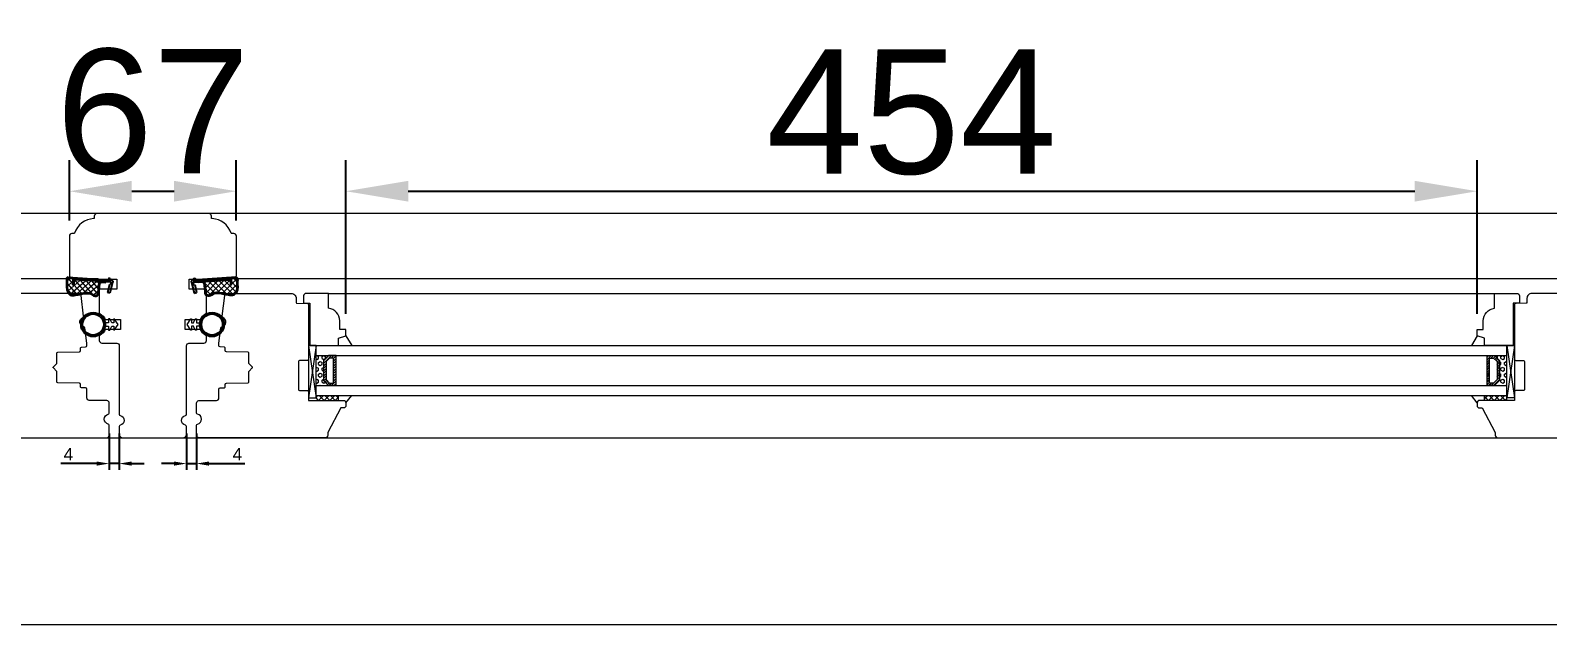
# Model space of a CAD drawing. Header units: millimetres. Extents: x 0 to 182016, y 11 to 3710.
# Drawn here: x 26051 to 26660, y 990 to 1228 of the extents above; entities that cross this region are included whole.
import ezdxf

# ---------------------------------------------------------------- set-up
doc = ezdxf.new("R2010")
doc.units = ezdxf.units.MM
for name, color, linetype, lineweight in [('Matmenys', 10, 'Continuous', 20), ('OTHER', 251, 'Continuous', 13), ('Stakta', 7, 'Continuous', 25), ('Testinės profilio linijos', 7, 'Continuous', 5)]:
    doc.layers.add(name, color=color, linetype=linetype, lineweight=lineweight)
doc.styles.get("Standard").update_dxf_attribs({"font": 'arial.ttf'})
doc.dimstyles.new('2', dxfattribs={"dimscale": 2, "dimtxt": 2.5, "dimasz": 2.5, "dimexe": 1.25, "dimexo": 0.625, "dimtad": 1, "dimtxsty": 'Standard', "dimcen": 2.5, "dimadec": 0, "dimazin": 0, "dimtfac": 1, "dimtmove": 0, "dimatfit": 3, "dimfxl": 1, "dimarcsym": 0})
doc.dimstyles.new('Padidinti matmenys', dxfattribs={"dimscale": 10, "dimtxt": 5, "dimasz": 2.5, "dimexe": 1.25, "dimexo": 0.625, "dimtad": 1, "dimdec": 1, "dimtxsty": 'Standard', "dimcen": 2.5, "dimadec": 0, "dimazin": 0, "dimtfac": 1, "dimtdec": 1, "dimtmove": 0, "dimatfit": 3, "dimfxl": 1, "dimarcsym": 0})

# ---------------------------------------------------------------- blocks, each defined once
blk = doc.blocks.new('*D1396')
at = {"layer": 'Defpoints', "color": 0, "transparency": 16777216}
for p in [(26113.5, 1067.84), (26117.5, 1067.84), (26113.5, 1054.47)]:
    blk.add_point(p, dxfattribs=at)
at = {"layer": 'Matmenys', "color": 0, "lineweight": -2, "transparency": 16777216}
for p, q in [((26113.5, 1066.59), (26113.5, 1051.97)), ((26117.5, 1066.59), (26117.5, 1051.97)), ((26108.5, 1054.47), (26103.5, 1054.47)), ((26113.5, 1054.47), (26117.5, 1054.47)), ((26122.5, 1054.47), (26136.9, 1054.47))]:
    blk.add_line(p, q, dxfattribs=at)
at = {"layer": 'Matmenys', "color": 0, "transparency": 16777216}
for points in [[(26108.5, 1055.31), (26108.5, 1053.64), (26113.5, 1054.47)], [(26122.5, 1055.31), (26122.5, 1053.64), (26117.5, 1054.47)]]:
    blk.add_solid(points, dxfattribs=at)
at = {"layer": 'Matmenys', "color": 0, "transparency": 16777216, "insert": (26133.92, 1058.22), "char_height": 5, "attachment_point": 5}
blk.add_mtext('4', dxfattribs=at)
blk = doc.blocks.new('*D1397')
at = {"layer": 'Defpoints', "color": 0, "transparency": 16777216}
for p in [(26082.5, 1067.84), (26086.5, 1067.84), (26086.5, 1054.47)]:
    blk.add_point(p, dxfattribs=at)
at = {"layer": 'Matmenys', "color": 0, "lineweight": -2, "transparency": 16777216}
for p, q in [((26082.5, 1066.59), (26082.5, 1051.97)), ((26086.5, 1066.59), (26086.5, 1051.97)), ((26077.5, 1054.47), (26063.1, 1054.47)), ((26086.5, 1054.47), (26082.5, 1054.47)), ((26091.5, 1054.47), (26096.5, 1054.47))]:
    blk.add_line(p, q, dxfattribs=at)
at = {"layer": 'Matmenys', "color": 0, "transparency": 16777216}
for points in [[(26077.5, 1055.31), (26077.5, 1053.64), (26082.5, 1054.47)], [(26091.5, 1055.31), (26091.5, 1053.64), (26086.5, 1054.47)]]:
    blk.add_solid(points, dxfattribs=at)
at = {"layer": 'Matmenys', "color": 0, "transparency": 16777216, "insert": (26066.08, 1058.22), "char_height": 5, "attachment_point": 5}
blk.add_mtext('4', dxfattribs=at)
blk = doc.blocks.new('*D1388')
at = {"color": 0, "lineweight": -2, "transparency": 16777216}
for p, q in [((26177.5, 1114.56), (26177.5, 1176.3)), ((26631.49, 1114.56), (26631.49, 1176.3)), ((26202.5, 1163.8), (26606.49, 1163.8))]:
    blk.add_line(p, q, dxfattribs=at)
at = {"color": 0, "transparency": 16777216}
for points in [[(26202.5, 1167.97), (26202.5, 1159.64), (26177.5, 1163.8)], [(26606.49, 1167.97), (26606.49, 1159.64), (26631.49, 1163.8)]]:
    blk.add_solid(points, dxfattribs=at)
at = {"layer": 'Defpoints', "color": 0, "transparency": 16777216}
for p in [(26631.49, 1163.8), (26177.5, 1108.31), (26631.49, 1108.31)]:
    blk.add_point(p, dxfattribs=at)
at = {"color": 0, "lineweight": 5, "transparency": 16777216, "insert": (26404.5, 1195.48), "char_height": 50, "attachment_point": 5}
blk.add_mtext('454', dxfattribs=at)
blk = doc.blocks.new('*D1990')
at = {"color": 0, "lineweight": -2, "transparency": 16777216}
for p, q in [((26066.5, 1152.05), (26066.5, 1176.3)), ((26133.5, 1152.05), (26133.5, 1176.3)), ((26091.5, 1163.8), (26108.5, 1163.8))]:
    blk.add_line(p, q, dxfattribs=at)
at = {"color": 0, "transparency": 16777216}
for points in [[(26091.5, 1167.97), (26091.5, 1159.64), (26066.5, 1163.8)], [(26108.5, 1167.97), (26108.5, 1159.64), (26133.5, 1163.8)]]:
    blk.add_solid(points, dxfattribs=at)
at = {"layer": 'Defpoints', "color": 0, "transparency": 16777216}
for p in [(26133.5, 1163.8), (26066.5, 1145.8), (26133.5, 1145.8)]:
    blk.add_point(p, dxfattribs=at)
at = {"color": 0, "lineweight": 5, "transparency": 16777216, "insert": (26100, 1195.58), "char_height": 50, "attachment_point": 5}
blk.add_mtext('67', dxfattribs=at)

msp = doc.modelspace()

# ---------------------------------------------------------------- hatches: boundary and pattern name
at = {"lineweight": 0}
h = msp.add_hatch(dxfattribs=at)
h.set_pattern_fill('HEX', color=256, scale=0.25, angle=90, style=0)
h.set_pattern_definition([(90, (7818.2329, -11821.5974), (1.374815, -4e-16), [0.79375, -1.5875]), (330, (7818.2329, -11821.5974), (-0.6874075, -1.190624716), [0.79375, -1.5875]), (30, (7818.2329, -11820.8036), (0.6874075, -1.190624716), [0.79375, -1.5875])])
h.paths.add_polyline_path([(26165.5039193, 1085.8109378), (26170.5039193, 1085.8109378), (26168.5039193, 1087.8109378), (26168.5039193, 1095.8109378), (26170.5039193, 1097.8109378), (26165.5039193, 1097.8116468)])
h = msp.add_hatch(dxfattribs=at)
h.set_pattern_fill('JIS_WOOD', color=256, angle=90, style=0)
h.set_pattern_definition([(45, (7818.2329, -11821.59735), (0.5, -0.5), [])])
h.paths.add_polyline_path([(26168.5039193, 1095.8109378), (26168.5039193, 1087.8109378), (26170.5039193, 1085.8109378), (26173.5039193, 1085.8109378), (26173.5216527, 1097.8475204), (26170.5039193, 1097.8109378)])
h.paths.add_polyline_path([(26169.5039193, 1088.2251513), (26169.5039193, 1095.3967242), (26170.9181329, 1096.8109378), (26172.5039193, 1096.8109378), (26172.5039193, 1086.8109378), (26170.9181329, 1086.8109378)], flags=16)
h = msp.add_hatch(dxfattribs=at)
h.set_pattern_fill('JIS_WOOD', color=256, angle=90, style=0)
h.set_pattern_definition([(45, (7892.7217, -11821.59735), (0.5, -0.5), [])])
h.paths.add_polyline_path([(26640.492816, 1095.8109378), (26640.492816, 1087.8109378), (26638.492816, 1085.8109378), (26635.492816, 1085.8109378), (26635.4750826, 1097.8475204), (26638.492816, 1097.8109378)])
h.paths.add_polyline_path([(26639.492816, 1088.2251513), (26639.492816, 1095.3967242), (26638.0786025, 1096.8109378), (26636.492816, 1096.8109378), (26636.492816, 1086.8109378), (26638.0786025, 1086.8109378)], flags=16)
h = msp.add_hatch(dxfattribs=at)
h.set_pattern_fill('HEX', color=256, scale=0.25, angle=90, style=0)
h.set_pattern_definition([(90, (7892.7217, -11821.5974), (1.374815, -4e-16), [0.79375, -1.5875]), (330, (7892.7217, -11821.5974), (-0.6874075, -1.190624716), [0.79375, -1.5875]), (30, (7892.7217, -11820.8036), (0.6874075, -1.190624716), [0.79375, -1.5875])])
h.paths.add_polyline_path([(26643.492816, 1085.8109378), (26638.492816, 1085.8109378), (26640.492816, 1087.8109378), (26640.492816, 1095.8109378), (26638.492816, 1097.8109378), (26643.492816, 1097.8116468)])
at = {"lineweight": 0, "ltscale": 0.5}
h = msp.add_hatch(dxfattribs=at)
h.set_pattern_fill('ANSI37', color=256, scale=0.5, angle=90, style=0)
h.set_pattern_definition([(135, (26162.0039, 1079.8116), (-1.12253, -1.12253), []), (225, (26162.0039, 1079.8116), (1.12253, -1.12253), [])])
h.paths.add_polyline_path([(26174.5039193, 1081.8116468), (26165.5039193, 1081.8116468), (26165.5039193, 1079.8116468), (26174.5039193, 1079.8116468)])
h = msp.add_hatch(dxfattribs=at)
h.set_pattern_fill('ANSI37', color=256, scale=0.5, angle=90, style=0)
h.set_pattern_definition([(135, (26236.4927, 1079.8116), (-1.122532, -1.122532), []), (225, (26236.4927, 1079.8116), (1.122532, -1.122532), [])])
h.paths.add_polyline_path([(26634.492816, 1081.8116468), (26643.492816, 1081.8116468), (26643.492816, 1079.8116468), (26634.492816, 1079.8116468)])
at = {"layer": 'Matmenys'}
h = msp.add_hatch(dxfattribs=at)
h.set_pattern_fill('ANSI37', color=252, scale=0.5, angle=-93.5893456117, style=0)
h.set_pattern_definition([(311.4106544, (22501.4784, -271065.189), (1.190606082, 1.0500540025), []), (41.4106544, (22501.4784, -271065.189), (-1.0500540025, 1.190606082), [])])
edge = h.paths.add_edge_path()
edge.add_arc((26068.4298033, 1128.1172231), 0.1, 86.4106543883, 176.4106543883)
edge.add_line((26068.3299995, 1128.1234836), (26068.2329163, 1126.5757979))
edge.add_arc((26067.9834067, 1126.5914491), 0.25, 176.4106543883, 356.4106543883, ccw=False)
edge.add_line((26067.7338971, 1126.6071004), (26067.8622828, 1128.6538053))
edge.add_arc((26067.9620866, 1128.6475448), 0.1, 86.410654381, 176.4106543883, ccw=False)
edge.add_line((26067.9683471, 1128.7473486), (26067.973092, 1128.8229916))
edge.add_line((26067.973092, 1128.8229916), (26065.9912912, 1128.947306))
edge.add_spline(control_points=[(26065.9912912, 1128.947306), (26065.9121327, 1128.9355037), (26065.842141, 1128.9243281), (26065.7583902, 1128.9025342), (26065.7348259, 1128.8931484), (26065.7109429, 1128.8804535), (26065.7028832, 1128.8742043), (26065.6783954, 1128.8486154), (26065.6595025, 1128.8193784), (26065.6257992, 1128.7150587), (26065.6126773, 1128.6421264), (26065.5929751, 1128.3891434), (26065.6034734, 1128.1753093), (26065.6228016, 1127.7328308), (26065.6272769, 1127.513502), (26065.6283531, 1127.0936111), (26065.6253211, 1126.8905249), (26065.6126107, 1126.3003176), (26065.5994343, 1125.9322675), (26065.599696, 1125.1790861), (26065.6181923, 1124.8023362), (26065.7213787, 1124.2092317), (26065.7812727, 1123.9816608), (26065.9343083, 1123.5845596), (26066.0170577, 1123.4127719), (26066.2210579, 1123.0716042), (26066.3411727, 1122.9054015), (26066.6086178, 1122.6142418), (26066.7562915, 1122.4906618), (26067.037476, 1122.330943), (26067.1727722, 1122.2833891), (26067.4740711, 1122.2237841), (26067.6376711, 1122.2130808), (26068.2222679, 1122.2268247), (26068.6861835, 1122.3215789), (26069.5786796, 1122.4933212), (26070.0057598, 1122.5770158), (26071.0841084, 1122.7882021), (26071.742159, 1122.9219362), (26072.7352609, 1123.0468622), (26073.0388621, 1123.077356), (26073.6609057, 1123.1016915), (26073.9768097, 1123.0941507), (26074.526018, 1123.0092664), (26074.7621014, 1122.9479277), (26075.1627528, 1122.7754674), (26075.3213853, 1122.6806189), (26075.6200441, 1122.4963506), (26075.7615013, 1122.4064931), (26076.0632842, 1122.25041), (26076.228337, 1122.1804398), (26076.5934587, 1122.0607086), (26076.7944088, 1122.0177061), (26077.1338254, 1121.9938074), (26077.2758109, 1122.0070132), (26077.4710315, 1122.0670524), (26077.5363594, 1122.1037926), (26077.6630827, 1122.2123417), (26077.7222605, 1122.2844079), (26077.8793381, 1122.5484955), (26077.9608378, 1122.7896038), (26078.0774551, 1123.3400147), (26078.1139866, 1123.6482098), (26078.1672581, 1124.2444276), (26078.1864805, 1124.5319786), (26078.22984, 1125.0624685), (26078.2519762, 1125.3107269), (26078.2881905, 1125.7155292), (26078.3022769, 1125.8729326), (26078.330399, 1126.196865), (26078.3454351, 1126.3751822), (26078.4137201, 1126.6780493), (26078.4493551, 1126.7958713), (26078.5449519, 1127.0083501), (26078.5980988, 1127.1022648), (26078.7167395, 1127.2474586), (26078.7723617, 1127.3024767), (26078.896129, 1127.3915687), (26078.959756, 1127.4244481), (26079.0786201, 1127.4726162), (26079.1356971, 1127.4894975), (26079.2362775, 1127.5154414), (26079.2806731, 1127.525159), (26079.3216694, 1127.5341949)], knot_values=[0, 0, 0, 0, 0.2245066002, 0.2245066002, 0.377043448, 0.377043448, 0.5295802957, 0.5295802957, 0.8082977366, 0.8082977366, 1.0870151774, 1.0870151774, 1.6244414062, 1.6244414062, 2.161867635, 2.161867635, 2.6992938638, 2.6992938638, 3.7741463214, 3.7741463214, 5.0334406395, 5.0334406395, 5.8656302806, 5.8656302806, 6.5060139406, 6.5060139406, 7.1463976006, 7.1463976006, 7.7996240151, 7.7996240151, 8.3563201169, 8.3563201169, 8.9130162187, 8.9130162187, 10.239934143, 10.239934143, 11.5668520673, 11.5668520673, 13.5970761059, 13.5970761059, 14.4582175179, 14.4582175179, 15.3193589298, 15.3193589298, 15.9856015553, 15.9856015553, 16.5061017172, 16.5061017172, 17.0266018791, 17.0266018791, 17.547102041, 17.547102041, 18.1672448488, 18.1672448488, 18.7176261004, 18.7176261004, 19.1465766047, 19.1465766047, 19.5755271091, 19.5755271091, 20.3898249977, 20.3898249977, 21.2041228863, 21.2041228863, 21.9655448497, 21.9655448497, 22.7269668131, 22.7269668131, 23.2229068178, 23.2229068178, 23.7188468224, 23.7188468224, 24.0184411081, 24.0184411081, 24.2549295987, 24.2549295987, 24.4119994701, 24.4119994701, 24.5501072405, 24.5501072405, 24.6882150108, 24.6882150108, 24.8099116426, 24.8099116426, 24.8099116426, 24.8099116426], degree=3, periodic=0)
edge.add_line((26079.3216694, 1127.5341949), (26068.4360638, 1128.217027))
h = msp.add_hatch(dxfattribs=at)
h.set_pattern_fill('ANSI37', color=252, scale=0.5, angle=-180, style=0)
h.set_pattern_definition([(225, (-133513.3811, -1098353.8803), (1.1225320151, -1.1225320151), []), (315, (-133513.3811, -1098353.8803), (1.1225320151, 1.1225320151), [])])
edge = h.paths.add_edge_path()
edge.add_arc((26130.9154722, 1128.1172231), 0.1, 363.5893456117, 453.5893456117, ccw=False)
edge.add_line((26131.0152761, 1128.1234836), (26131.1123593, 1126.5757979))
edge.add_arc((26131.3618689, 1126.5914491), 0.25, 183.5893456117, 363.5893456117)
edge.add_line((26131.6113785, 1126.6071004), (26131.4829928, 1128.6538053))
edge.add_arc((26131.3831889, 1128.6475448), 0.1, 363.5893456117, 453.589345619)
edge.add_line((26131.3769285, 1128.7473486), (26131.3721835, 1128.8229916))
edge.add_line((26131.3721835, 1128.8229916), (26133.3539844, 1128.947306))
edge.add_spline(control_points=[(26133.3539844, 1128.947306), (26133.4331429, 1128.9355037), (26133.5031345, 1128.9243281), (26133.5868854, 1128.9025342), (26133.6104497, 1128.8931484), (26133.6343327, 1128.8804535), (26133.6423923, 1128.8742043), (26133.6668801, 1128.8486154), (26133.685773, 1128.8193784), (26133.7194764, 1128.7150587), (26133.7325983, 1128.6421264), (26133.7523005, 1128.3891434), (26133.7418021, 1128.1753093), (26133.722474, 1127.7328308), (26133.7179986, 1127.513502), (26133.7169224, 1127.0936111), (26133.7199544, 1126.8905249), (26133.7326648, 1126.3003176), (26133.7458413, 1125.9322675), (26133.7455796, 1125.1790861), (26133.7270833, 1124.8023362), (26133.6238969, 1124.2092317), (26133.5640029, 1123.9816608), (26133.4109673, 1123.5845596), (26133.3282179, 1123.4127719), (26133.1242177, 1123.0716042), (26133.0041029, 1122.9054015), (26132.7366578, 1122.6142418), (26132.5889841, 1122.4906618), (26132.3077996, 1122.330943), (26132.1725033, 1122.2833891), (26131.8712045, 1122.2237841), (26131.7076045, 1122.2130808), (26131.1230077, 1122.2268247), (26130.6590921, 1122.3215789), (26129.766596, 1122.4933212), (26129.3395157, 1122.5770158), (26128.2611671, 1122.7882021), (26127.6031165, 1122.9219362), (26126.6100146, 1123.0468622), (26126.3064135, 1123.077356), (26125.6843699, 1123.1016915), (26125.3684658, 1123.0941507), (26124.8192576, 1123.0092664), (26124.5831742, 1122.9479277), (26124.1825228, 1122.7754674), (26124.0238902, 1122.6806189), (26123.7252315, 1122.4963506), (26123.5837742, 1122.4064931), (26123.2819913, 1122.25041), (26123.1169386, 1122.1804398), (26122.7518169, 1122.0607086), (26122.5508668, 1122.0177061), (26122.2114502, 1121.9938074), (26122.0694647, 1122.0070132), (26121.874244, 1122.0670524), (26121.8089162, 1122.1037926), (26121.6821929, 1122.2123417), (26121.623015, 1122.2844079), (26121.4659375, 1122.5484955), (26121.3844378, 1122.7896038), (26121.2678205, 1123.3400147), (26121.231289, 1123.6482098), (26121.1780175, 1124.2444276), (26121.158795, 1124.5319786), (26121.1154356, 1125.0624685), (26121.0932994, 1125.3107269), (26121.0570851, 1125.7155292), (26121.0429987, 1125.8729326), (26121.0148766, 1126.196865), (26120.9998405, 1126.3751822), (26120.9315555, 1126.6780493), (26120.8959205, 1126.7958713), (26120.8003237, 1127.0083501), (26120.7471768, 1127.1022648), (26120.628536, 1127.2474586), (26120.5729138, 1127.3024767), (26120.4491466, 1127.3915687), (26120.3855195, 1127.4244481), (26120.2666555, 1127.4726162), (26120.2095785, 1127.4894975), (26120.1089981, 1127.5154414), (26120.0646025, 1127.525159), (26120.0236062, 1127.5341949)], knot_values=[0, 0, 0, 0, 0.2245066002, 0.2245066002, 0.377043448, 0.377043448, 0.5295802957, 0.5295802957, 0.8082977366, 0.8082977366, 1.0870151774, 1.0870151774, 1.6244414062, 1.6244414062, 2.161867635, 2.161867635, 2.6992938638, 2.6992938638, 3.7741463214, 3.7741463214, 5.0334406395, 5.0334406395, 5.8656302806, 5.8656302806, 6.5060139406, 6.5060139406, 7.1463976006, 7.1463976006, 7.7996240151, 7.7996240151, 8.3563201169, 8.3563201169, 8.9130162187, 8.9130162187, 10.239934143, 10.239934143, 11.5668520673, 11.5668520673, 13.5970761059, 13.5970761059, 14.4582175179, 14.4582175179, 15.3193589298, 15.3193589298, 15.9856015553, 15.9856015553, 16.5061017172, 16.5061017172, 17.0266018791, 17.0266018791, 17.547102041, 17.547102041, 18.1672448488, 18.1672448488, 18.7176261004, 18.7176261004, 19.1465766047, 19.1465766047, 19.5755271091, 19.5755271091, 20.3898249977, 20.3898249977, 21.2041228863, 21.2041228863, 21.9655448497, 21.9655448497, 22.7269668131, 22.7269668131, 23.2229068178, 23.2229068178, 23.7188468224, 23.7188468224, 24.0184411081, 24.0184411081, 24.2549295987, 24.2549295987, 24.4119994701, 24.4119994701, 24.5501072405, 24.5501072405, 24.6882150108, 24.6882150108, 24.8099116426, 24.8099116426, 24.8099116426, 24.8099116426], degree=3, periodic=0)
edge.add_line((26120.0236062, 1127.5341949), (26130.9092117, 1128.217027))

# ---------------------------------------------------------------- linework, layer by layer
at = {"color": 1}
for p, q in [((26065.9470509, 1129.2440261), (26081.2718663, 1128.2827314)), ((26065.9912912, 1128.947306), (26081.2262359, 1127.9916487)), ((26079.3862422, 1127.2412268), (26081.1466935, 1127.1307972)), ((26133.3982247, 1129.2440261), (26118.0734092, 1128.2827314)), ((26133.3539844, 1128.947306), (26118.1190397, 1127.9916487)), ((26119.9590334, 1127.2412268), (26118.1985821, 1127.1307972))]:
    msp.add_line(p, q, dxfattribs=at)
for p, q in [((26067.8622828, 1128.6538053), (26067.7338971, 1126.6071004)), ((26067.9683471, 1128.7473486), (26067.973092, 1128.8229916)), ((26083.226611, 1127.7902286), (26067.9683471, 1128.7473486)), ((26068.3299995, 1128.1234836), (26068.2329163, 1126.5757979)), ((26083.2698289, 1127.2865349), (26068.4360638, 1128.217027)), ((26082.9235385, 1128.8110732), (26082.1758978, 1128.8579711)), ((26082.1758978, 1128.8579711), (26083.226611, 1127.7902286)), ((26083.7752914, 1127.2548282), (26082.7918449, 1122.9077378)), ((26082.9235385, 1128.8110732), (26083.9538797, 1127.7446085)), ((26083.2698289, 1127.2865349), (26083.0326341, 1126.2380717)), ((26083.9225773, 1127.2455893), (26083.7752914, 1127.2548282)), ((26083.9538797, 1127.7446085), (26083.9225773, 1127.2455893)), ((26116.4217371, 1128.8110732), (26115.3913958, 1127.7446085)), ((26115.3913958, 1127.7446085), (26115.4226983, 1127.2455893)), ((26115.4226983, 1127.2455893), (26115.5699842, 1127.2548282)), ((26115.5699842, 1127.2548282), (26116.5534307, 1122.9077378)), ((26116.0754466, 1127.2865349), (26130.9092117, 1128.217027)), ((26116.0754466, 1127.2865349), (26116.3126415, 1126.2380717)), ((26117.1693778, 1128.8579711), (26116.1186645, 1127.7902286)), ((26116.1186645, 1127.7902286), (26131.3769285, 1128.7473486)), ((26116.4217371, 1128.8110732), (26117.1693778, 1128.8579711)), ((26131.0152761, 1128.1234836), (26131.1123593, 1126.5757979)), ((26131.3769285, 1128.7473486), (26131.3721835, 1128.8229916)), ((26131.4829928, 1128.6538053), (26131.6113785, 1126.6071004)), ((26082.5449581, 1126.3483991), (26081.8164929, 1123.1283926)), ((26082.7918449, 1122.9077378), (26081.8164929, 1123.1283926)), ((26083.0326341, 1126.2380717), (26082.5449581, 1126.3483991)), ((26116.3126415, 1126.2380717), (26116.8003175, 1126.3483991)), ((26116.5534307, 1122.9077378), (26117.5287827, 1123.1283926)), ((26116.8003175, 1126.3483991), (26117.5287827, 1123.1283926))]:
    msp.add_line(p, q)
at = {"lineweight": 9}
for p, q in [((26170.5039193, 1122.8116468), (26638.492816, 1122.8116468)), ((26165.5040044, 1101.8116468), (26643.492731, 1101.8116468)), ((26165.5040044, 1097.8116468), (26643.492731, 1097.8116468)), ((26165.5040044, 1085.8116468), (26643.492731, 1085.8116468)), ((26165.5040044, 1081.8116468), (26643.492731, 1081.8116468))]:
    msp.add_line(p, q, dxfattribs=at)
at = {"lineweight": 0}
for p, q in [((26177.5039193, 1105.8116468), (26179.7905844, 1101.8116468)), ((26631.492816, 1105.8116468), (26629.2061509, 1101.8116468)), ((26165.5039193, 1101.8109378), (26162.5039193, 1080.8109378)), ((26162.5039193, 1101.8109378), (26165.5039193, 1080.8109378)), ((26643.492816, 1101.8109378), (26646.492816, 1080.8109378)), ((26646.492816, 1101.8109378), (26643.492816, 1080.8109378)), ((26174.5039193, 1079.8116468), (26174.5039193, 1081.8116468)), ((26177.5039193, 1078.8116468), (26179.7905844, 1081.8116468)), ((26631.492816, 1078.8116468), (26629.2061509, 1081.8116468)), ((26634.492816, 1079.8116468), (26634.492816, 1081.8116468)), ((26643.492816, 1079.8116468), (26643.492816, 1082.8116468))]:
    msp.add_line(p, q, dxfattribs=at)
at = {"lineweight": 5}
msp.add_line((25414.5150221, 989.8116468), (27394.4817132, 989.8116468), dxfattribs=at)
at = {"lineweight": 0}
for points in [[(26170.5039193, 1116.8116468), (26170.5039193, 1122.8116468), (26161.5039193, 1122.8116468, 0.4142135624), (26160.5039193, 1121.8116468), (26160.5039193, 1118.8116468), (26163.0039193, 1118.8116468), (26163.0039193, 1101.8116468), (26174.5039193, 1101.8116468), (26174.5039193, 1104.8116468), (26177.5039193, 1105.8116468), (26177.5039193, 1108.3116468), (26175.0039193, 1108.3116468), (26175.0039193, 1111.8367097, 0.3851703882), (26170.5039193, 1116.8116468)], [(26638.492816, 1116.8116468), (26638.492816, 1122.8116468), (26647.492816, 1122.8116468, -0.4142135624), (26648.492816, 1121.8116468), (26648.492816, 1118.8116468), (26645.992816, 1118.8116468), (26645.992816, 1101.8116468), (26634.492816, 1101.8116468), (26634.492816, 1104.8116468), (26631.492816, 1105.8116468), (26631.492816, 1108.3116468), (26633.992816, 1108.3116468), (26633.992816, 1111.8367097, -0.3851703882), (26638.492816, 1116.8116468)]]:
    msp.add_lwpolyline(points, format="xyb", dxfattribs=at)
for points in [[(26162.5039193, 1101.8109378), (26162.5039193, 1080.8109378), (26165.5039193, 1080.8109378), (26165.5039193, 1101.8109378)], [(26168.5039193, 1095.8109378), (26168.5039193, 1087.8109378), (26170.5039193, 1085.8109378), (26173.5039193, 1085.8109378), (26173.5039193, 1097.8109378), (26170.5039193, 1097.8109378)], [(26169.5039193, 1095.3967242), (26169.5039193, 1088.2251513), (26170.9181329, 1086.8109378), (26172.5039193, 1086.8109378), (26172.5039193, 1096.8109378), (26170.9181329, 1096.8109378)], [(26640.492816, 1095.8109378), (26640.492816, 1087.8109378), (26638.492816, 1085.8109378), (26635.492816, 1085.8109378), (26635.492816, 1097.8109378), (26638.492816, 1097.8109378)], [(26639.492816, 1095.3967242), (26639.492816, 1088.2251513), (26638.0786025, 1086.8109378), (26636.492816, 1086.8109378), (26636.492816, 1096.8109378), (26638.0786025, 1096.8109378)], [(26646.492816, 1101.8109378), (26646.492816, 1080.8109378), (26643.492816, 1080.8109378), (26643.492816, 1101.8109378)]]:
    msp.add_lwpolyline(points, close=True, dxfattribs=at)
at = {"color": 18, "linetype": 'ByBlock', "true_color": 0x000000}
for centre, radius in [((26076.0214181, 1110.3018164), 4.85), ((26076.0214181, 1110.3018164), 4.25), ((26123.7535347, 1110.3018164), 4.85), ((26123.7535347, 1110.3018164), 4.25)]:
    msp.add_circle(centre, radius, dxfattribs=at)
for centre, radius, start, end in [((26067.9620866, 1128.6475448), 0.1, 86.4106543877, 176.4106543908), ((26068.4298033, 1128.1172231), 0.1, 86.4106543877, 176.4106543908), ((26130.9154722, 1128.1172231), 0.1, 3.5893456092, 93.5893456123), ((26131.3831889, 1128.6475448), 0.1, 3.5893456092, 93.5893456123), ((26067.9834067, 1126.5914491), 0.25, 176.4106543908, 356.4106543908), ((26131.3618689, 1126.5914491), 0.25, 183.5893456092, 3.5893456092)]:
    msp.add_arc(centre, radius, start, end)
at = {"color": 1}
for points in [[(26065.9470509, 1129.2440261), (26065.5855506, 1129.1535293), (26065.3160097, 1127.8796708), (26065.804399, 1123.1872979), (26066.8475968, 1122.0972916), (26069.0110687, 1122.0786752), (26070.7091085, 1122.4090491), (26072.8745493, 1122.7559654), (26074.911271, 1122.5565367), (26075.7395158, 1122.0803677), (26077.5940559, 1121.8001043), (26078.4865018, 1124.5122829), (26078.6136694, 1125.9911585), (26078.7316407, 1126.6784264), (26079.0338464, 1127.1203117), (26079.3862422, 1127.2412268)], [(26133.3982247, 1129.2440261), (26133.759725, 1129.1535293), (26134.0292659, 1127.8796708), (26133.5408766, 1123.1872979), (26132.4976788, 1122.0972916), (26130.3342069, 1122.0786752), (26128.6361671, 1122.4090491), (26126.4707262, 1122.7559654), (26124.4340045, 1122.5565367), (26123.6057598, 1122.0803677), (26121.7512196, 1121.8001043), (26120.8587737, 1124.5122829), (26120.7316062, 1125.9911585), (26120.6136348, 1126.6784264), (26120.3114292, 1127.1203117), (26119.9590334, 1127.2412268)]]:
    msp.add_spline(points, degree=3, dxfattribs=at)
for points in [[(26065.9912912, 1128.947306), (26065.9121327, 1128.9355037), (26065.842141, 1128.9243281), (26065.7583902, 1128.9025342), (26065.7348259, 1128.8931484), (26065.7109429, 1128.8804535), (26065.7028832, 1128.8742043), (26065.6783954, 1128.8486154), (26065.6595025, 1128.8193784), (26065.6257992, 1128.7150587), (26065.6126773, 1128.6421264), (26065.5929751, 1128.3891434), (26065.6034734, 1128.1753093), (26065.6228016, 1127.7328308), (26065.6272769, 1127.513502), (26065.6283531, 1127.0936111), (26065.6253211, 1126.8905249), (26065.6126107, 1126.3003176), (26065.5994343, 1125.9322675), (26065.599696, 1125.1790861), (26065.6181923, 1124.8023362), (26065.7213787, 1124.2092317), (26065.7812727, 1123.9816608), (26065.9343083, 1123.5845596), (26066.0170577, 1123.4127719), (26066.2210579, 1123.0716042), (26066.3411727, 1122.9054015), (26066.6086178, 1122.6142418), (26066.7562915, 1122.4906618), (26067.037476, 1122.330943), (26067.1727722, 1122.2833891), (26067.4740711, 1122.2237841), (26067.6376711, 1122.2130808), (26068.2222679, 1122.2268247), (26068.6861835, 1122.3215789), (26069.5786796, 1122.4933212), (26070.0057598, 1122.5770158), (26071.0841084, 1122.7882021), (26071.742159, 1122.9219362), (26072.7352609, 1123.0468622), (26073.0388621, 1123.077356), (26073.6609057, 1123.1016915), (26073.9768097, 1123.0941507), (26074.526018, 1123.0092664), (26074.7621014, 1122.9479277), (26075.1627528, 1122.7754674), (26075.3213853, 1122.6806189), (26075.6200441, 1122.4963506), (26075.7615013, 1122.4064931), (26076.0632842, 1122.25041), (26076.228337, 1122.1804398), (26076.5934587, 1122.0607086), (26076.7944088, 1122.0177061), (26077.1338254, 1121.9938074), (26077.2758109, 1122.0070132), (26077.4710315, 1122.0670524), (26077.5363594, 1122.1037926), (26077.6630827, 1122.2123417), (26077.7222605, 1122.2844079), (26077.8793381, 1122.5484955), (26077.9608378, 1122.7896038), (26078.0774551, 1123.3400147), (26078.1139866, 1123.6482098), (26078.1672581, 1124.2444276), (26078.1864805, 1124.5319786), (26078.22984, 1125.0624685), (26078.2519762, 1125.3107269), (26078.2881905, 1125.7155292), (26078.3022769, 1125.8729326), (26078.330399, 1126.196865), (26078.3454351, 1126.3751822), (26078.4137201, 1126.6780493), (26078.4493551, 1126.7958713), (26078.5449519, 1127.0083501), (26078.5980988, 1127.1022648), (26078.7167395, 1127.2474586), (26078.7723617, 1127.3024767), (26078.896129, 1127.3915687), (26078.959756, 1127.4244481), (26079.0786201, 1127.4726162), (26079.1356971, 1127.4894975), (26079.2362775, 1127.5154414), (26079.2806731, 1127.525159), (26079.3216694, 1127.5341949)], [(26133.3539844, 1128.947306), (26133.4331429, 1128.9355037), (26133.5031345, 1128.9243281), (26133.5868854, 1128.9025342), (26133.6104497, 1128.8931484), (26133.6343327, 1128.8804535), (26133.6423923, 1128.8742043), (26133.6668801, 1128.8486154), (26133.685773, 1128.8193784), (26133.7194764, 1128.7150587), (26133.7325983, 1128.6421264), (26133.7523005, 1128.3891434), (26133.7418021, 1128.1753093), (26133.722474, 1127.7328308), (26133.7179986, 1127.513502), (26133.7169224, 1127.0936111), (26133.7199544, 1126.8905249), (26133.7326648, 1126.3003176), (26133.7458413, 1125.9322675), (26133.7455796, 1125.1790861), (26133.7270833, 1124.8023362), (26133.6238969, 1124.2092317), (26133.5640029, 1123.9816608), (26133.4109673, 1123.5845596), (26133.3282179, 1123.4127719), (26133.1242177, 1123.0716042), (26133.0041029, 1122.9054015), (26132.7366578, 1122.6142418), (26132.5889841, 1122.4906618), (26132.3077996, 1122.330943), (26132.1725033, 1122.2833891), (26131.8712045, 1122.2237841), (26131.7076045, 1122.2130808), (26131.1230077, 1122.2268247), (26130.6590921, 1122.3215789), (26129.766596, 1122.4933212), (26129.3395157, 1122.5770158), (26128.2611671, 1122.7882021), (26127.6031165, 1122.9219362), (26126.6100146, 1123.0468622), (26126.3064135, 1123.077356), (26125.6843699, 1123.1016915), (26125.3684658, 1123.0941507), (26124.8192576, 1123.0092664), (26124.5831742, 1122.9479277), (26124.1825228, 1122.7754674), (26124.0238902, 1122.6806189), (26123.7252315, 1122.4963506), (26123.5837742, 1122.4064931), (26123.2819913, 1122.25041), (26123.1169386, 1122.1804398), (26122.7518169, 1122.0607086), (26122.5508668, 1122.0177061), (26122.2114502, 1121.9938074), (26122.0694647, 1122.0070132), (26121.874244, 1122.0670524), (26121.8089162, 1122.1037926), (26121.6821929, 1122.2123417), (26121.623015, 1122.2844079), (26121.4659375, 1122.5484955), (26121.3844378, 1122.7896038), (26121.2678205, 1123.3400147), (26121.231289, 1123.6482098), (26121.1780175, 1124.2444276), (26121.158795, 1124.5319786), (26121.1154356, 1125.0624685), (26121.0932994, 1125.3107269), (26121.0570851, 1125.7155292), (26121.0429987, 1125.8729326), (26121.0148766, 1126.196865), (26120.9998405, 1126.3751822), (26120.9315555, 1126.6780493), (26120.8959205, 1126.7958713), (26120.8003237, 1127.0083501), (26120.7471768, 1127.1022648), (26120.628536, 1127.2474586), (26120.5729138, 1127.3024767), (26120.4491466, 1127.3915687), (26120.3855195, 1127.4244481), (26120.2666555, 1127.4726162), (26120.2095785, 1127.4894975), (26120.1089981, 1127.5154414), (26120.0646025, 1127.525159), (26120.0236062, 1127.5341949)]]:
    msp.add_open_spline(points, degree=3, knots=[0, 0, 0, 0, 0.2245066002, 0.2245066002, 0.377043448, 0.377043448, 0.5295802957, 0.5295802957, 0.8082977366, 0.8082977366, 1.0870151774, 1.0870151774, 1.6244414062, 1.6244414062, 2.161867635, 2.161867635, 2.6992938638, 2.6992938638, 3.7741463214, 3.7741463214, 5.0334406395, 5.0334406395, 5.8656302806, 5.8656302806, 6.5060139406, 6.5060139406, 7.1463976006, 7.1463976006, 7.7996240151, 7.7996240151, 8.3563201169, 8.3563201169, 8.9130162187, 8.9130162187, 10.239934143, 10.239934143, 11.5668520673, 11.5668520673, 13.5970761059, 13.5970761059, 14.4582175179, 14.4582175179, 15.3193589298, 15.3193589298, 15.9856015553, 15.9856015553, 16.5061017172, 16.5061017172, 17.0266018791, 17.0266018791, 17.547102041, 17.547102041, 18.1672448488, 18.1672448488, 18.7176261004, 18.7176261004, 19.1465766047, 19.1465766047, 19.5755271091, 19.5755271091, 20.3898249977, 20.3898249977, 21.2041228863, 21.2041228863, 21.9655448497, 21.9655448497, 22.7269668131, 22.7269668131, 23.2229068178, 23.2229068178, 23.7188468224, 23.7188468224, 24.0184411081, 24.0184411081, 24.2549295987, 24.2549295987, 24.4119994701, 24.4119994701, 24.5501072405, 24.5501072405, 24.6882150108, 24.6882150108, 24.8099116426, 24.8099116426, 24.8099116426, 24.8099116426], dxfattribs=at)
at = {"layer": 'OTHER'}
for points in [[(26080.824628, 1109.6917902), (26082.2405368, 1109.6917902), (26082.2405368, 1108.0465088), (26082.766219, 1108.0465088), (26083.50956, 1109.6917902), (26084.3021796, 1109.6917902), (26084.3021796, 1108.0465088), (26084.5210704, 1108.0465088), (26086.0239516, 1110.3018164), (26084.5210704, 1112.5571239), (26084.3021796, 1112.5571239), (26084.3021796, 1110.9118425), (26083.50956, 1110.9118425), (26082.766219, 1112.5571239), (26082.2405368, 1112.5571239), (26082.2405368, 1110.9118425), (26080.824628, 1110.9118425)], [(26118.9503248, 1109.6917902), (26117.534416, 1109.6917902), (26117.534416, 1108.0465088), (26117.0087338, 1108.0465088), (26116.2653928, 1109.6917902), (26115.4727732, 1109.6917902), (26115.4727732, 1108.0465088), (26115.2538824, 1108.0465088), (26113.7510012, 1110.3018164), (26115.2538824, 1112.5571239), (26115.4727732, 1112.5571239), (26115.4727732, 1110.9118425), (26116.2653928, 1110.9118425), (26117.0087338, 1112.5571239), (26117.534416, 1112.5571239), (26117.534416, 1110.9118425), (26118.9503248, 1110.9118425)]]:
    msp.add_lwpolyline(points, dxfattribs=at)
at = {"layer": 'Stakta', "color": 18, "lineweight": 5, "true_color": 0x000000}
for points in [[(26112.0039193, 1064.8116468, 0.4142135624), (26113.5039193, 1066.3116468), (26113.5039193, 1069.3621571, 0.3563939587), (26113.1039193, 1069.852055, -0.8164965809), (26113.1039193, 1073.7712386, 0.3563939587), (26113.5039193, 1074.2611366), (26113.5039193, 1101.8203356, -0.4116598905), (26114.4951927, 1102.8202976), (26120.5126458, 1102.8728111, 0.4116598905), (26121.5039193, 1103.872773), (26121.5039193, 1105.5061742, 0.2720281141), (26121.2473057, 1105.9429385, -0.164173551), (26119.0985945, 1108.3105813), (26113.0039193, 1108.3105813), (26113.0039193, 1112.3105813), (26119.0985945, 1112.3105813, -0.164173551), (26121.2473057, 1114.6782241, 0.2720281141), (26121.5039193, 1115.1149884), (26121.5039193, 1124.5116468), (26114.5039193, 1124.5116468), (26114.5039193, 1128.5116468), (26121.7813621, 1128.5116468, -0.2023892741), (26122.4951927, 1128.8202976), (26132.5126458, 1128.9077185, 0.4116598905), (26133.5039193, 1129.9076805), (26133.5039193, 1145.8028819, 0.4116598905), (26132.5126458, 1146.8028438), (26131.7205877, 1146.809756, -0.3199404334), (26131.4387646, 1147.0143859, 0.3090857966), (26123.7894539, 1152.8026691, -0.4001549105), (26123.5039193, 1153.1023202), (26123.5039193, 1153.8116468, 0.4142135624), (26122.5039193, 1154.8116468), (26077.5039193, 1154.8116468, 0.4142135624), (26076.5039193, 1153.8116468), (26076.5039193, 1153.1023202, -0.4001549105), (26076.2183847, 1152.8026691, 0.3090857966), (26068.5690739, 1147.0143859, -0.3199404334), (26068.2872508, 1146.809756), (26067.4951927, 1146.8028438, 0.4116598905), (26066.5039193, 1145.8028819), (26066.5039193, 1129.9076805, 0.4116598905), (26067.4951927, 1128.9077185), (26077.5126458, 1128.8202976, -0.2023892741), (26078.2264764, 1128.5116468), (26085.5039193, 1128.5116468), (26085.5039193, 1124.5116468), (26078.5039193, 1124.5116468), (26078.5039193, 1115.1149884, 0.2720281142), (26078.7605328, 1114.6782241, -0.164173551), (26080.909244, 1112.3105813), (26087.0039193, 1112.3105813), (26087.0039193, 1108.3105813), (26080.909244, 1108.3105813, -0.164173551), (26078.7605328, 1105.9429385, 0.2720281141), (26078.5039193, 1105.5061742), (26078.5039193, 1103.872773, 0.4116598905), (26079.4951927, 1102.8728111), (26085.5126458, 1102.8202976, -0.4116598905), (26086.5039193, 1101.8203356), (26086.5039193, 1074.2611366, 0.3563939587), (26086.9039193, 1073.7712386, -0.816496581), (26086.9039193, 1069.852055, 0.3563939587), (26086.5039193, 1069.3621571), (26086.5039193, 1066.3116468, 0.4142135624), (26088.0039193, 1064.8116468)], [(26117.9039193, 1070.352055, 0.8164965809), (26117.9039193, 1074.2712386, -0.3563939587), (26117.5039193, 1074.7611366), (26117.5039193, 1078.7417938, -0.4116598905), (26118.4951927, 1079.7417557), (26125.5126458, 1079.8029961, 0.4116598905), (26126.5039193, 1080.802958), (26126.5039193, 1084.3414835, -0.4040361542), (26126.9864695, 1084.8411959), (26128.7143891, 1084.9015362, 0.4040262258), (26129.0039193, 1085.2013535), (26129.0039193, 1086.2544751, -0.4091108014), (26129.4951931, 1086.7543989), (26138.209155, 1086.9065017, 0.4091108014), (26138.5039193, 1087.206456), (26138.5039193, 1091.230276, -0.1989123674), (26138.6503659, 1091.5838294), (26139.9160513, 1092.8495148, 0.4142135624), (26139.9160513, 1093.2737789), (26138.6503659, 1094.5394643, -0.1989123674), (26138.5039193, 1094.8930177), (26138.5039193, 1098.9168377, 0.4091108014), (26138.209155, 1099.216792), (26129.4951931, 1099.3688947, -0.4091108014), (26129.0039193, 1099.8688186), (26129.0039193, 1100.9219402, 0.4040262258), (26128.7143891, 1101.2217575), (26126.9864695, 1101.2820977, -0.4040262258), (26126.5039193, 1101.7817932), (26126.5039193, 1102.7504842, -0.0305527633), (26126.5113731, 1102.8723536), (26127.2530621, 1108.9129254, -0.3282648586), (26127.6598719, 1109.343922, 0.7358200833), (26128.1252779, 1113.1343494, -0.3282648586), (26127.8348196, 1113.6509597), (26128.8517896, 1121.9335162, -0.3788661087), (26129.8443358, 1122.8116468), (26155.5039193, 1122.8116468, -0.4142135624), (26157.5039193, 1120.8116468), (26157.5039193, 1119.1090402, 0.4116598905), (26157.8013013, 1118.8090516), (26162.0082825, 1118.7723379, -0.4116598905), (26162.5039193, 1118.2723569), (26162.5039193, 1096.3422099, -0.4116598905), (26162.0082825, 1095.842229), (26158.8013013, 1095.8142421, 0.4116598905), (26158.5039193, 1095.5142535), (26158.5039193, 1084.1090402, 0.4116598905), (26158.8013013, 1083.8090516), (26162.0082825, 1083.7810647, -0.4116598905), (26162.5039193, 1083.2810838), (26162.5039193, 1079.8116468), (26176.5039193, 1079.8116468, -0.4142135624), (26177.5039193, 1078.8116468), (26177.5039193, 1077.8204118, -0.4116598905), (26176.5126458, 1076.8204499), (26175.5039193, 1076.8116468), (26170.2453512, 1066.9217186, 0.1227845609), (26170.186825, 1066.6869828), (26170.186825, 1065.8116468, -0.4142135624), (26169.186825, 1064.8116468), (26118.5039193, 1064.8116468, -0.4142135624), (26117.5039193, 1065.8116468), (26117.5039193, 1069.8621571, -0.3563939587)]]:
    msp.add_lwpolyline(points, format="xyb", close=True, dxfattribs=at)
for points in [[(26030.8210136, 1064.8116468), (26081.5039192, 1064.8116468, 0.4142135624), (26082.5039192, 1065.8116468), (26082.5039192, 1069.8621571, 0.3563939587), (26082.1039192, 1070.352055, -0.8164965809), (26082.1039192, 1074.2712386, 0.3563939587), (26082.5039192, 1074.7611366), (26082.5039192, 1078.7417938, 0.4116598905), (26081.5126458, 1079.7417557), (26074.4951927, 1079.8029961, -0.4116598905), (26073.5039192, 1080.802958), (26073.5039192, 1084.3414835, 0.4040361542), (26073.021369, 1084.8411959), (26071.2934494, 1084.9015362, -0.4040262258), (26071.0039192, 1085.2013535), (26071.0039192, 1086.2544751, 0.4091108014), (26070.5126454, 1086.7543989), (26061.7986835, 1086.9065017, -0.4091108014), (26061.5039192, 1087.206456), (26061.5039192, 1091.230276, 0.1989123674), (26061.3574726, 1091.5838294), (26060.0917872, 1092.8495148, -0.4142135624), (26060.0917872, 1093.2737789), (26061.3574726, 1094.5394643, 0.1989123674), (26061.5039192, 1094.8930177), (26061.5039192, 1098.9168377, -0.4091108014), (26061.7986835, 1099.216792), (26070.5126454, 1099.3688947, 0.4091108014), (26071.0039192, 1099.8688186), (26071.0039192, 1100.9219402, -0.4040262258), (26071.2934494, 1101.2217575), (26073.021369, 1101.2820977, 0.4040262258), (26073.5039192, 1101.7817932), (26073.5039192, 1102.7504842, 0.0305527633), (26073.4964654, 1102.8723536), (26072.7547764, 1108.9129254, 0.3282648586), (26072.3479666, 1109.343922, -0.7358200833), (26071.8825606, 1113.1343494, 0.3282648586), (26072.173019, 1113.6509597), (26071.1560489, 1121.9335162, 0.3788661087), (26070.1635028, 1122.8116468), (26044.5039192, 1122.8116468, 0.4142135624)], [(26679.1523996, 1122.8116468), (26653.492816, 1122.8116468, 0.4142135624), (26651.492816, 1120.8116468), (26651.492816, 1119.1090402, -0.4116598905), (26651.195434, 1118.8090516), (26646.9884528, 1118.7723379, 0.4116598905), (26646.492816, 1118.2723569), (26646.492816, 1096.3422099, 0.4116598905), (26646.9884528, 1095.842229), (26650.195434, 1095.8142421, -0.4116598905), (26650.492816, 1095.5142535), (26650.492816, 1084.1090402, -0.4116598905), (26650.195434, 1083.8090516), (26646.9884528, 1083.7810647, 0.4116598905), (26646.492816, 1083.2810838), (26646.492816, 1079.8116468), (26632.492816, 1079.8116468, 0.4142135624), (26631.492816, 1078.8116468), (26631.492816, 1077.8204118, 0.4116598905), (26632.4840895, 1076.8204499), (26633.492816, 1076.8116468), (26638.7513842, 1066.9217186, -0.1227845609), (26638.8099104, 1066.6869828), (26638.8099104, 1065.8116468, 0.4142135624), (26639.8099104, 1064.8116468), (26690.492816, 1064.8116468, 0.4142135624)]]:
    msp.add_lwpolyline(points, format="xyb", dxfattribs=at)
at = {"layer": 'Testinės profilio linijos', "lineweight": 5}
for p, q in [((27295.4816974, 1154.8116468), (25513.0150225, 1154.8116468)), ((25513.3834851, 1128.8116468), (26077.6354567, 1128.8116468)), ((26122.3723819, 1128.8116468), (26686.6243534, 1128.8116468)), ((25560.197908, 1064.8116468), (27248.7987856, 1064.8116468))]:
    msp.add_line(p, q, dxfattribs=at)

# ---------------------------------------------------------------- dimensions: what is measured, and where the dimension line sits
at = {"color": 1, "lineweight": 5}
dim = msp.add_linear_dim(base=(26133.5039193, 1163.804424), p1=(26066.5039193, 1145.8028819), p2=(26133.5039193, 1145.8028819), dimstyle='Padidinti matmenys', dxfattribs=at)
dim.commit()
dim.dimension.update_dxf_attribs({"geometry": '*D1990', "text_midpoint": (26100.0039193, 1163.804424), "dimtype": 160})
dim = msp.add_linear_dim(base=(26631.492816, 1163.804424), p1=(26177.5039193, 1108.3116468), p2=(26631.492816, 1108.3116468), dimstyle='Padidinti matmenys', dxfattribs=at)
dim.commit()
dim.dimension.update_dxf_attribs({"geometry": '*D1388', "text_midpoint": (26404.4983677, 1195.4807542)})
at = {"layer": 'Matmenys'}
dim = msp.add_linear_dim(base=(26086.5039193, 1054.4723232), p1=(26082.5039192, 1067.836902), p2=(26086.5039193, 1067.836902), angle=180, dimstyle='2', override={"dimdec": 6}, dxfattribs=at)
dim.commit()
dim.dimension.update_dxf_attribs({"geometry": '*D1397', "text_midpoint": (26066.0830461, 1054.4723232), "dimtype": 160})
dim = msp.add_linear_dim(base=(26113.5039193, 1054.4723232), p1=(26117.5039193, 1067.836902), p2=(26113.5039193, 1067.836902), dimstyle='2', override={"dimdec": 6}, dxfattribs=at)
dim.commit()
dim.dimension.update_dxf_attribs({"geometry": '*D1396', "text_midpoint": (26133.9247924, 1054.4723232), "dimtype": 160})

doc.saveas('drawing.dxf')
